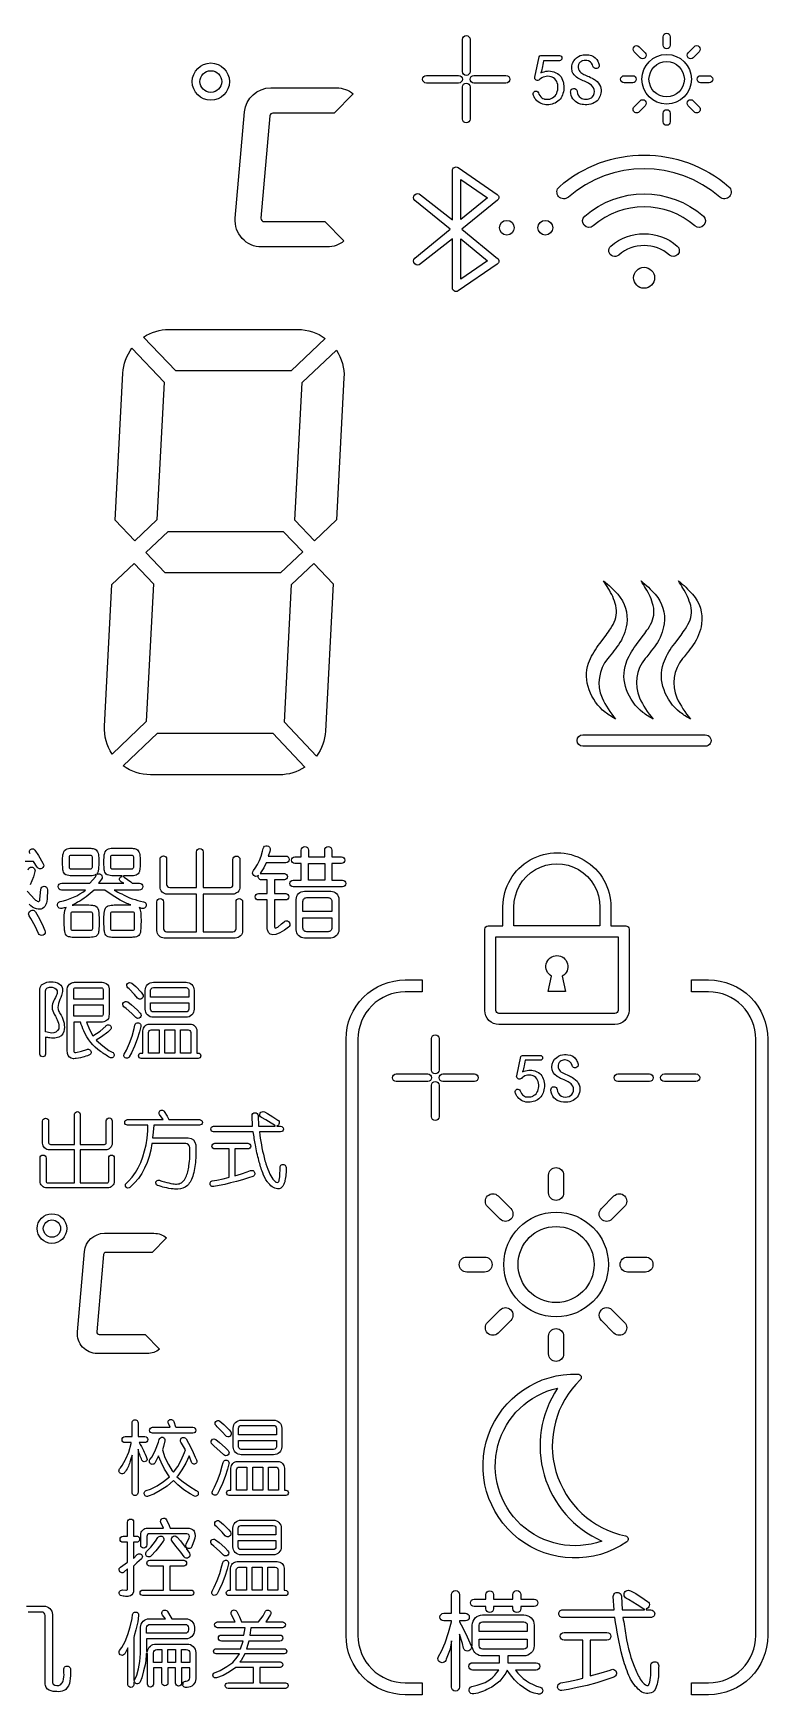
# Model space of a CAD drawing. Header units: inches. Extents: x -244 to 524, y 600 to 1121.
# Drawn here: x 502.36 to 523.95, y 920.44 to 969.26 of the extents above; entities that cross this region are included whole.
import ezdxf

# ---------------------------------------------------------------- set-up
doc = ezdxf.new("R2010")
doc.units = ezdxf.units.IN
doc.layers.add('DWG', color=7, linetype='Continuous')

# ---------------------------------------------------------------- blocks, each defined once
blk = doc.blocks.new('SPC')
at = {"layer": 'DWG'}
for points in [[(59.248, 51.589, -1), (59.022, 51.589), (59.022, 52.531, -1), (59.248, 52.531)], [(64.247, 51.995), (64.071, 52.171, -1), (64.219, 52.319), (64.395, 52.143, -1)], [(64.922, 52.361), (64.922, 52.61, -1), (65.132, 52.61), (65.132, 52.361, -1)], [(65.659, 52.143), (65.835, 52.319, -1), (65.983, 52.171), (65.807, 51.995, -1)], [(61.873, 52.059, -1), (61.873, 51.908), (61.411, 51.908), (61.4, 51.849), (61.389, 51.793), (61.377, 51.741), (61.366, 51.692), (61.355, 51.646), (61.344, 51.603), (61.332, 51.564), (61.327, 51.547), (61.377, 51.568), (61.426, 51.584), (61.473, 51.596), (61.52, 51.603), (61.562, 51.606), (61.612, 51.6), (61.66, 51.591), (61.708, 51.578), (61.754, 51.562), (61.772, 51.555), (61.819, 51.529), (61.859, 51.499), (61.894, 51.467), (61.922, 51.431), (61.923, 51.429), (61.946, 51.381), (61.966, 51.336), (61.983, 51.291), (61.991, 51.269), (61.999, 51.222), (62.004, 51.173), (62.007, 51.122), (62.007, 51.093), (62.001, 51.045), (61.992, 50.997), (61.979, 50.948), (61.965, 50.908), (61.946, 50.859), (61.922, 50.815), (61.893, 50.777), (61.865, 50.748), (61.828, 50.716), (61.788, 50.688), (61.745, 50.664), (61.705, 50.647), (61.661, 50.632), (61.615, 50.621), (61.566, 50.614), (61.515, 50.612), (61.478, 50.614), (61.431, 50.62), (61.385, 50.631), (61.34, 50.648), (61.296, 50.671), (61.253, 50.699), (61.243, 50.706), (61.211, 50.733), (61.182, 50.765), (61.155, 50.802), (61.132, 50.843), (61.112, 50.89), (61.105, 50.912, -0.97311), (61.256, 50.965), (61.273, 50.924), (61.298, 50.881), (61.325, 50.845), (61.356, 50.817), (61.39, 50.797), (61.427, 50.784), (61.436, 50.782), (61.491, 50.775), (61.542, 50.775), (61.589, 50.782), (61.632, 50.795), (61.671, 50.815), (61.672, 50.815), (61.711, 50.844), (61.746, 50.877), (61.775, 50.916), (61.797, 50.958), (61.812, 51.002), (61.823, 51.049), (61.829, 51.099), (61.831, 51.152), (61.824, 51.204), (61.812, 51.253), (61.795, 51.297), (61.772, 51.336), (61.738, 51.374), (61.7, 51.405), (61.658, 51.427), (61.63, 51.437), (61.584, 51.447), (61.537, 51.45), (61.487, 51.446), (61.445, 51.437), (61.398, 51.423), (61.355, 51.402), (61.317, 51.373), (61.292, 51.351, -0.758247), (61.149, 51.428), (61.277, 52.02, -0.353058), (61.325, 52.059)], [(62.294, 51.901, -0.138954), (62.487, 52.056, -0.102277), (62.663, 52.084, -0.076019), (62.816, 52.06, -0.22226), (63.005, 51.89, -0.05224), (63.043, 51.789, -1), (62.859, 51.746, 0.208477), (62.752, 51.893, 0.049237), (62.719, 51.906, 0.127741), (62.565, 51.907, 0.130346), (62.481, 51.862, 0.058092), (62.459, 51.834, 0.195068), (62.434, 51.66, 0.168263), (62.531, 51.541, 0.04914), (62.659, 51.476, -0.020944), (62.833, 51.398, -0.041851), (62.935, 51.335, -0.144498), (63.08, 51.146, -0.122907), (63.094, 50.956, -0.241956), (62.91, 50.678, -0.119033), (62.681, 50.615, -0.079854), (62.492, 50.633, -0.293571), (62.209, 50.941, -0.016754), (62.202, 50.988, -1), (62.395, 51.004, 0.245446), (62.5, 50.816, 0.070069), (62.565, 50.786, 0.136993), (62.742, 50.786, 0.121767), (62.835, 50.837, 0.252538), (62.9, 51.063, 0.190283), (62.772, 51.222, 0.037412), (62.612, 51.302), (62.568, 51.321, -0.051107), (62.419, 51.396, -0.106552), (62.281, 51.527, -0.072152), (62.246, 51.603, -0.206056)], [(57.966, 51.249, -1), (57.966, 51.476), (58.908, 51.476, -1), (58.908, 51.249)], [(60.303, 51.249), (59.361, 51.249, -1), (59.361, 51.476), (60.303, 51.476, -1)], [(64.028, 51.258), (63.779, 51.258, -1), (63.779, 51.468), (64.028, 51.468, -1)], [(66.026, 51.468), (66.275, 51.468, -1), (66.275, 51.258), (66.026, 51.258, -1)], [(53.394, 51.111), (55.324, 51.111, -0.172586), (55.814, 50.936), (55.248, 50.367), (53.451, 50.367, 0.388879), (53.361, 50.284), (53.098, 47.279, 0.440011), (53.189, 47.18), (54.975, 47.18), (55.541, 46.611, -0.172586), (55.051, 46.436), (53.121, 46.436, -0.440011), (52.347, 47.28), (52.62, 50.402, -0.388879)], [(59.022, 50.194), (59.022, 51.136, -1), (59.248, 51.136), (59.248, 50.194, -1)], [(64.395, 50.582), (64.219, 50.406, -1), (64.071, 50.555), (64.247, 50.731, -1)], [(65.132, 50.364), (65.132, 50.115, -1), (64.922, 50.115), (64.922, 50.364, -1)], [(65.807, 50.731), (65.983, 50.555, -1), (65.835, 50.406), (65.659, 50.582, -1)], [(62.138, 47.898, -1), (61.872, 48.205, -0.37367), (66.854, 48.205, -1), (66.588, 47.898, 0.37367)], [(58.731, 48.681, -0.603516), (58.895, 48.768), (60.048, 47.977, -0.501045), (60.055, 47.809), (59.004, 46.955), (60.055, 46.101, -0.501045), (60.048, 45.933), (58.895, 45.142, -0.603516), (58.731, 45.228), (58.731, 46.678), (57.794, 45.94, -1), (57.622, 46.11), (58.665, 46.955), (57.622, 47.8, -1), (57.794, 47.97), (58.731, 47.232)], [(66.105, 47.343, -1), (65.855, 47.055, 0.37367), (62.871, 47.055, -1), (62.621, 47.343, -0.37367)], [(65.109, 46.196, 0.37367), (63.617, 46.196, -1), (63.387, 46.461, -0.37367), (65.339, 46.461, -1)], [(54.992, 43.748), (53.986, 42.793), (50.596, 42.793), (49.652, 43.788, -0.146871), (50.398, 44.012), (54.188, 44.012, -0.16027)], [(50.252, 42.466), (50.04, 38.423), (49.389, 37.805), (48.818, 38.407), (49.045, 42.728, -0.146871), (49.308, 43.462)], [(55.541, 42.586), (55.323, 38.422), (54.673, 37.805), (54.101, 38.408), (54.313, 42.449), (55.319, 43.404, -0.16027)], [(49.941, 36.535), (49.729, 32.491), (48.723, 31.536, -0.16027), (48.501, 32.354), (48.719, 36.515), (49.372, 37.135)], [(55.224, 36.535), (54.997, 32.212, -0.146871), (54.734, 31.478), (53.79, 32.474), (54.002, 36.515), (54.655, 37.135)], [(63.175, 36.626, -0.034492), (63.59, 36.232, -0.220995), (63.853, 35.359, -0.115236), (63.607, 34.745, -0.023566), (63.43, 34.512), (63.34, 34.398), (63.296, 34.341, 0.28438), (63.128, 33.188, 0.063634), (63.526, 32.564, -0.026359), (63.225, 32.763, -0.144655), (62.749, 33.426, -0.176849), (62.733, 34.207, -0.073692), (63.017, 34.723), (63.063, 34.785), (63.249, 35.034, 0.016176), (63.38, 35.221), (63.418, 35.284), (63.453, 35.347, 0.19634), (63.533, 35.898, 0.082282), (63.307, 36.407, 0.00683)], [(64.69, 36.232, -0.220995), (64.953, 35.359, -0.115236), (64.707, 34.745, -0.023566), (64.53, 34.512), (64.44, 34.398), (64.396, 34.341, 0.28438), (64.228, 33.188, 0.063634), (64.626, 32.564, -0.026359), (64.325, 32.763, -0.144655), (63.849, 33.426, -0.176849), (63.833, 34.207, -0.073692), (64.117, 34.723), (64.163, 34.785), (64.349, 35.034, 0.016176), (64.48, 35.221), (64.518, 35.284), (64.553, 35.347, 0.19634), (64.633, 35.898, 0.082282), (64.407, 36.407, 0.00683), (64.275, 36.626, -0.034492)], [(65.79, 36.232, -0.220995), (66.053, 35.359, -0.115236), (65.807, 34.745, -0.023566), (65.63, 34.512), (65.54, 34.398), (65.496, 34.341, 0.28438), (65.328, 33.188, 0.063634), (65.726, 32.564, -0.026359), (65.425, 32.763, -0.144655), (64.949, 33.426, -0.176849), (64.933, 34.207, -0.073692), (65.217, 34.723), (65.263, 34.785), (65.449, 35.034, 0.016176), (65.58, 35.221), (65.618, 35.284), (65.653, 35.347, 0.19634), (65.733, 35.898, 0.082282), (65.507, 36.407, 0.00683), (65.375, 36.626, -0.034492)], [(54.391, 31.152, -0.146871), (53.644, 30.928), (49.854, 30.928, -0.16027), (49.05, 31.192), (50.056, 32.147), (53.446, 32.147)], [(62.564, 32.103), (66.163, 32.103, -1.001971), (66.162, 31.765), (62.564, 31.765, -1)], [(53.498, 26.459), (53.52, 26.421), (53.592, 26.451), (53.709, 26.546), (53.778, 26.612, -1.072249), (53.91, 26.453), (53.792, 26.368), (53.656, 26.288), (53.54, 26.239), (53.446, 26.224), (53.373, 26.242), (53.321, 26.291), (53.291, 26.374), (53.288, 26.389), (53.288, 27.25), (53.028, 27.25, -1), (53.028, 27.437), (53.288, 27.437), (53.288, 27.844), (53.113, 27.844, -0.512057), (53.025, 27.967, -0.890153), (52.877, 28.112), (52.934, 28.186), (53.001, 28.295), (53.059, 28.412), (53.107, 28.542), (53.147, 28.681), (53.165, 28.764, -0.973601), (53.37, 28.725), (53.363, 28.678), (53.312, 28.542), (53.831, 28.542, -1), (53.831, 28.344), (53.254, 28.344), (53.181, 28.198), (53.108, 28.076), (53.074, 28.03), (53.789, 28.03, -1), (53.789, 27.844), (53.498, 27.844), (53.498, 27.437), (53.828, 27.437, -1), (53.828, 27.25), (53.498, 27.25)], [(54.287, 28.32), (54.1, 28.32, -1), (54.1, 28.518), (54.287, 28.518), (54.287, 28.716, -1), (54.497, 28.716), (54.497, 28.518), (54.974, 28.518), (54.974, 28.714, -1), (55.184, 28.714), (55.184, 28.518), (55.469, 28.518, -1), (55.469, 28.32), (55.184, 28.32), (55.184, 27.832), (55.495, 27.832, -1), (55.495, 27.635), (54.048, 27.635, -1), (54.048, 27.832), (54.287, 27.832)], [(49.017, 27.956), (48.757, 27.956, -0.08166), (48.581, 27.988, -0.146039), (48.528, 28.037, -0.11582), (48.493, 28.172, -0.025036), (48.484, 28.397), (48.485, 28.444), (48.487, 28.488), (48.491, 28.532), (48.496, 28.572), (48.504, 28.61), (48.508, 28.628, -0.269538), (48.616, 28.75, -0.089624), (48.785, 28.771), (49.249, 28.771), (49.314, 28.768), (49.348, 28.765), (49.382, 28.76), (49.413, 28.752, -0.229497), (49.512, 28.666, -0.096009), (49.547, 28.497, -0.025853), (49.549, 28.313), (49.548, 28.267), (49.545, 28.223), (49.542, 28.18), (49.538, 28.14), (49.535, 28.121), (49.531, 28.104), (49.527, 28.087, -0.271566), (49.431, 27.979, -0.074582), (49.278, 27.956), (49.057, 27.956), (49.057, 27.937, -0.074016), (49.078, 27.925), (49.274, 27.781), (49.312, 27.743), (49.526, 27.743, -1), (49.524, 27.542), (48.785, 27.542, 0.005598), (49.006, 27.426, 0.077057), (49.647, 27.199, -1.040733), (49.595, 27.003), (49.521, 27.026, -0.117269), (49.566, 26.869, -0.038781), (49.563, 26.349), (49.56, 26.321, -0.097257), (49.533, 26.234, -0.15029), (49.479, 26.183, -0.09102), (49.331, 26.153), (49.308, 26.151), (49.302, 26.151), (48.757, 26.151, -0.062783), (48.608, 26.171, -0.285873), (48.507, 26.284), (48.502, 26.308), (48.498, 26.334), (48.494, 26.363, -0.031148), (48.489, 26.818, -0.101851), (48.527, 27.007, -0.199361), (48.613, 27.081, -0.058368), (48.786, 27.104), (49.275, 27.104, -0.027409), (49.12, 27.165, -0.046694), (48.509, 27.542), (48.196, 27.542, -0.077934), (47.704, 27.183, -0.023868), (47.549, 27.1, -0.012462), (47.624, 27.104), (48.043, 27.104), (48.099, 27.101, -0.069044), (48.206, 27.084, -0.292597), (48.321, 26.952), (48.327, 26.926), (48.332, 26.898), (48.335, 26.868, -0.038845), (48.332, 26.348, -0.103809), (48.301, 26.233, -0.223369), (48.168, 26.16), (48.123, 26.154), (48.071, 26.151), (47.591, 26.151, -0.063747), (47.441, 26.172, -0.285196), (47.341, 26.285), (47.336, 26.309), (47.331, 26.335), (47.328, 26.364, -0.020397), (47.318, 26.664, -0.054188), (47.338, 26.941, -0.116147), (47.377, 27.033, -0.017668), (47.248, 27, -1), (47.198, 27.203, 0.112101), (47.945, 27.542), (47.242, 27.542, -1), (47.243, 27.743), (48.07, 27.743), (48.233, 27.931), (48.253, 27.965, -0.039028), (48.26, 27.977), (48.247, 27.994, -0.063216), (48.215, 27.979, -0.074582), (48.061, 27.956), (47.54, 27.956, -0.08166), (47.365, 27.988, -0.146039), (47.312, 28.037, -0.11582), (47.276, 28.172, -0.025036), (47.268, 28.397), (47.269, 28.444), (47.271, 28.488), (47.274, 28.532), (47.28, 28.572), (47.287, 28.61), (47.292, 28.628, -0.269538), (47.4, 28.75, -0.089624), (47.569, 28.771), (48.033, 28.771), (48.098, 28.768), (48.132, 28.765), (48.165, 28.76), (48.196, 28.752, -0.229497), (48.296, 28.666, -0.096009), (48.33, 28.497, -0.025853), (48.333, 28.313), (48.332, 28.267), (48.329, 28.223), (48.326, 28.18), (48.322, 28.14), (48.319, 28.121), (48.315, 28.104), (48.311, 28.087, -0.132505), (48.278, 28.02), (48.289, 28.005, -0.836899), (48.413, 27.863), (48.321, 27.743), (49.074, 27.743), (48.99, 27.785, -0.741497), (49.017, 27.942)], [(47.518, 28.571), (48.084, 28.571, -0.414214), (48.134, 28.521), (48.134, 28.206, -0.414214), (48.084, 28.156), (47.518, 28.156, -0.414214), (47.468, 28.206), (47.468, 28.521, -0.414214)], [(49.3, 28.571, -0.414214), (49.35, 28.521), (49.35, 28.206, -0.414214), (49.3, 28.156), (48.734, 28.156, -0.414214), (48.684, 28.206), (48.684, 28.521, -0.414214), (48.734, 28.571)], [(52.561, 26.349, -0.414214), (52.345, 26.133), (50.259, 26.133, -0.414214), (50.042, 26.349), (50.042, 27.199, -1), (50.236, 27.199), (50.236, 26.405, 0.414214), (50.327, 26.315), (51.206, 26.315), (51.206, 27.421), (50.351, 27.421, -0.414214), (50.134, 27.638), (50.134, 28.447, -1), (50.328, 28.447), (50.328, 27.707, 0.414214), (50.418, 27.617), (51.206, 27.617), (51.206, 28.668, -1), (51.399, 28.668), (51.399, 27.617), (52.205, 27.617, 0.414214), (52.277, 27.689), (52.277, 28.439, -1), (52.483, 28.439), (52.483, 27.638, -0.414214), (52.266, 27.421), (51.399, 27.421), (51.399, 26.315), (52.277, 26.315, 0.414214), (52.367, 26.405), (52.367, 27.197, -1), (52.561, 27.197)], [(63.389, 27.039), (63.389, 26.489), (63.823, 26.489, -0.414214), (63.921, 26.392), (63.921, 24.005, -0.414214), (63.506, 23.591), (60.097, 23.591, -0.414214), (59.683, 24.005), (59.683, 26.392, -0.414214), (59.781, 26.489), (60.214, 26.489), (60.214, 27.06, -1.000475)], [(60.537, 27.04, -1.007782), (63.066, 27.04), (63.066, 26.489), (60.537, 26.489)], [(54.137, 27.267, -0.414214), (54.377, 27.507), (55.153, 27.507, -0.414214), (55.392, 27.267), (55.392, 26.372, -0.414214), (55.153, 26.133), (54.377, 26.133, -0.414214), (54.137, 26.372)], [(46.288, 26.785, -1.009131), (46.471, 26.899), (46.553, 26.765), (46.666, 26.539), (46.75, 26.353, -0.998115), (46.561, 26.267), (46.465, 26.477), (46.34, 26.702)], [(47.518, 26.854, -0.414214), (47.568, 26.904), (48.094, 26.904, -0.414214), (48.144, 26.854), (48.144, 26.401, -0.414214), (48.094, 26.351), (47.568, 26.351, -0.414214), (47.518, 26.401)], [(49.325, 26.904, -0.414214), (49.375, 26.854), (49.375, 26.401, -0.414214), (49.325, 26.351), (48.734, 26.351, -0.414214), (48.684, 26.401), (48.684, 26.854, -0.414214), (48.734, 26.904)], [(55.184, 26.912), (54.335, 26.912), (54.335, 27.209, -0.414214), (54.446, 27.319), (55.074, 27.319, -0.414214), (55.184, 27.209)], [(55.184, 26.726), (55.184, 26.429, -0.414214), (55.074, 26.319), (54.446, 26.319, -0.414214), (54.335, 26.429), (54.335, 26.726)], [(60.097, 23.913, -0.414214), (60.005, 24.005), (60.005, 26.167), (63.598, 26.167), (63.598, 24.005, -0.414214), (63.506, 23.913)], [(61.546, 24.564), (61.644, 25.01, -3.847294), (61.959, 25.01), (62.057, 24.564)], [(57.343, 24.902), (57.843, 24.902), (57.843, 24.552), (57.343, 24.552, 0.414214), (55.953, 23.162), (55.953, 5.64, 0.414214), (57.343, 4.25), (57.843, 4.25), (57.843, 3.9), (57.343, 3.9, -0.414214), (55.603, 5.64), (55.603, 23.162, -0.414214)], [(66.26, 24.552), (65.76, 24.552), (65.76, 24.902), (66.26, 24.902, -0.414214), (68, 23.162), (68, 5.64, -0.414214), (66.26, 3.9), (65.76, 3.9), (65.76, 4.25), (66.26, 4.25, 0.414214), (67.65, 5.64), (67.65, 23.162, 0.414214)], [(47.309, 23.386, -0.319783), (47.084, 23.199, -0.07297), (46.896, 23.198, -0.0139), (46.768, 23.217), (46.768, 22.722, -1), (46.605, 22.722), (46.605, 24.634, -0.251251), (46.688, 24.781, -0.273671), (47.173, 24.785, -0.242415), (47.271, 24.598, -0.100445), (47.237, 24.447), (47.213, 24.388), (47.188, 24.329), (47.165, 24.271, 0.150464), (47.142, 24.03, 0.07841), (47.192, 23.917), (47.224, 23.864, -0.191488)], [(46.993, 24.681, -0.396774), (47.111, 24.524, -0.082163), (47.08, 24.431), (47.057, 24.385), (47.034, 24.34), (47.013, 24.297, 0.274605), (47.023, 23.892, -0.028418), (47.094, 23.771), (47.113, 23.728), (47.129, 23.683, -0.139474), (47.155, 23.468, -0.337206), (46.951, 23.341, -0.068489), (46.768, 23.38), (46.768, 24.584), (46.772, 24.608, -0.291924), (46.855, 24.683, -0.137469)], [(47.797, 23.656), (47.596, 23.656), (47.596, 22.82, 0.477458), (47.656, 22.77), (47.822, 22.804), (47.981, 22.862, -0.588858), (48.105, 22.759), (48.1, 22.742, -0.220322), (48.043, 22.689, -0.014085), (47.863, 22.632), (47.8, 22.617), (47.736, 22.604), (47.67, 22.594), (47.637, 22.589), (47.603, 22.586), (47.587, 22.585, -0.362622), (47.417, 22.741, -0.023381), (47.408, 22.804), (47.408, 24.634, -0.307621), (47.523, 24.81, -0.091859), (47.618, 24.832, -0.018811), (47.695, 24.835), (48.363, 24.835, -0.016185), (48.437, 24.831, -0.052672), (48.503, 24.818, -0.295172), (48.632, 24.68, -0.016112), (48.637, 24.634), (48.637, 23.882, -0.023783), (48.628, 23.807, -0.263158), (48.526, 23.686, -0.105269), (48.363, 23.656), (47.972, 23.656), (48.06, 23.443), (48.16, 23.255), (48.373, 23.393), (48.536, 23.543), (48.552, 23.559, -1), (48.671, 23.44), (48.599, 23.368), (48.411, 23.23), (48.26, 23.13), (48.449, 22.967), (48.624, 22.829), (48.731, 22.779, -1.082987), (48.658, 22.624, -0.028008), (48.386, 22.799, -0.1484), (47.895, 23.404, -0.025024)], [(48.411, 24.672, -0.414214), (48.461, 24.622), (48.461, 24.333), (47.596, 24.333), (47.596, 24.622, -0.414214), (47.646, 24.672)], [(49.423, 24.704), (49.581, 24.545), (49.623, 24.485, -0.959156), (49.47, 24.37), (49.383, 24.476), (49.225, 24.635), (49.187, 24.668, -0.981141), (49.304, 24.803)], [(50.899, 24.833, -0.414214), (51.136, 24.596), (51.136, 24.041, -0.414214), (50.898, 23.803), (49.937, 23.803, -0.414214), (49.699, 24.041), (49.7, 24.596, -0.414214), (49.937, 24.833)], [(49.858, 24.397), (49.858, 24.595), (49.858, 24.596, -0.414214), (49.937, 24.675), (50.899, 24.675, -0.414214), (50.978, 24.596), (50.978, 24.397)], [(48.411, 23.832), (47.596, 23.832), (47.596, 24.17), (48.461, 24.17), (48.461, 23.882, -0.414214)], [(49.294, 24.169), (49.462, 24.02), (49.55, 23.926, -0.981659), (49.418, 23.798), (49.304, 23.912), (49.136, 24.06), (49.072, 24.114, -0.975595), (49.184, 24.253)], [(50.978, 24.228), (50.978, 24.041, -0.414214), (50.898, 23.961), (49.937, 23.961, -0.413961), (49.857, 24.04), (49.858, 24.228)], [(49.383, 22.951), (49.294, 22.763), (49.228, 22.643, -1), (49.08, 22.725), (49.145, 22.842), (49.235, 23.04), (49.314, 23.248), (49.373, 23.476), (49.397, 23.576, -1.00223), (49.57, 23.535), (49.532, 23.377), (49.462, 23.159)], [(51.255, 22.594), (49.581, 22.594, -1), (49.581, 22.753), (49.631, 22.753), (49.631, 23.407, -0.414214), (49.828, 23.604), (51.018, 23.604, -0.414214), (51.215, 23.407), (51.215, 22.753), (51.255, 22.753, -1)], [(50.106, 22.753), (49.799, 22.753), (49.799, 23.357, -0.414214), (49.878, 23.436), (50.106, 23.436)], [(51.037, 22.753), (50.74, 22.753), (50.74, 23.436), (50.958, 23.436, -0.414214), (51.037, 23.357)], [(58.337, 22.252, -1), (58.114, 22.252), (58.114, 23.178, -1), (58.337, 23.178)], [(60.755, 22.01, -0.758247), (60.618, 22.084), (60.74, 22.648, -0.353058), (60.786, 22.685), (61.308, 22.685, -1), (61.308, 22.541), (60.868, 22.541), (60.857, 22.485), (60.846, 22.432), (60.836, 22.382), (60.825, 22.335), (60.814, 22.291), (60.804, 22.251), (60.793, 22.214), (60.788, 22.197), (60.836, 22.218), (60.882, 22.233), (60.927, 22.244), (60.971, 22.251), (61.012, 22.253), (61.059, 22.248), (61.105, 22.239), (61.15, 22.227), (61.195, 22.212), (61.212, 22.205), (61.256, 22.18), (61.295, 22.152), (61.327, 22.121), (61.354, 22.087), (61.356, 22.085), (61.377, 22.04), (61.396, 21.996), (61.412, 21.953), (61.42, 21.933), (61.427, 21.888), (61.433, 21.841), (61.435, 21.793), (61.436, 21.765), (61.43, 21.719), (61.421, 21.673), (61.408, 21.627), (61.396, 21.589), (61.377, 21.542), (61.354, 21.501), (61.327, 21.464), (61.3, 21.437), (61.265, 21.406), (61.227, 21.379), (61.186, 21.356), (61.148, 21.341), (61.106, 21.326), (61.062, 21.315), (61.015, 21.309), (60.967, 21.307), (60.932, 21.308), (60.886, 21.314), (60.842, 21.325), (60.8, 21.341), (60.758, 21.363), (60.718, 21.39), (60.708, 21.397), (60.677, 21.422), (60.649, 21.453), (60.624, 21.487), (60.602, 21.527), (60.583, 21.572), (60.576, 21.593, -0.97311), (60.72, 21.643), (60.737, 21.604), (60.76, 21.563), (60.786, 21.529), (60.815, 21.502), (60.847, 21.483), (60.882, 21.471), (60.892, 21.469), (60.944, 21.462), (60.993, 21.462), (61.037, 21.469), (61.078, 21.481), (61.115, 21.5), (61.116, 21.501), (61.154, 21.528), (61.186, 21.559), (61.214, 21.597), (61.236, 21.637), (61.25, 21.678), (61.26, 21.723), (61.266, 21.77), (61.268, 21.821), (61.261, 21.871), (61.25, 21.917), (61.233, 21.959), (61.212, 21.997), (61.179, 22.033), (61.143, 22.062), (61.103, 22.083), (61.076, 22.093), (61.033, 22.102), (60.987, 22.105), (60.94, 22.101), (60.9, 22.093), (60.855, 22.079), (60.815, 22.059), (60.778, 22.032)], [(62.046, 22.549), (62.023, 22.549, 0.150721), (61.895, 22.505, 0.428137), (61.899, 22.22, 0.071058), (61.973, 22.169, 0.022242), (62.14, 22.094, -0.029471), (62.262, 22.033), (62.301, 22.008, -0.155404), (62.457, 21.815, -0.145023), (62.462, 21.59, -0.290681), (62.179, 21.324, -0.103245), (61.93, 21.319, -0.354727), (61.621, 21.671, -0.96722), (61.805, 21.68, 0.279469), (61.935, 21.485, 0.196646), (62.157, 21.479, 0.499096), (62.241, 21.821, 0.106833), (62.134, 21.905, 0.030017), (61.969, 21.982, -0.034359), (61.847, 22.042), (61.808, 22.067, -0.540556), (61.795, 22.625, -0.169471), (62.026, 22.709), (62.071, 22.709), (62.117, 22.705, -0.254133), (62.376, 22.544, -0.063058), (62.422, 22.428, -1), (62.247, 22.387, 0.359211)], [(57.077, 21.918, -1), (57.077, 22.14), (58.003, 22.14, -1), (58.003, 21.918)], [(59.374, 21.918), (58.448, 21.918, -1), (58.448, 22.14), (59.374, 22.14, -1)], [(63.591, 21.918, -1), (63.591, 22.14), (64.521, 22.14, -1), (64.521, 21.918)], [(65.888, 21.918), (64.959, 21.918, -1), (64.959, 22.14), (65.888, 22.14, -1)], [(58.114, 21.807, -1), (58.337, 21.807), (58.337, 20.881, -1), (58.114, 20.881)], [(48.552, 20.759, -1), (48.727, 20.759), (48.727, 20.105, -0.414214), (48.527, 19.905), (47.787, 19.905), (47.787, 18.94), (48.577, 18.94, 0.414214), (48.627, 18.99), (48.627, 19.673, -1), (48.79, 19.673), (48.79, 18.989, -0.414214), (48.59, 18.789), (46.808, 18.789, -0.414214), (46.608, 18.989), (46.608, 19.668, -1), (46.784, 19.668), (46.784, 18.99, 0.414214), (46.834, 18.94), (47.624, 18.94), (47.624, 19.905), (46.883, 19.905, -0.414214), (46.683, 20.105), (46.683, 20.752, -1), (46.859, 20.752), (46.859, 20.118, 0.414214), (46.909, 20.068), (47.624, 20.068), (47.624, 20.953, -1), (47.787, 20.953), (47.787, 20.068), (48.502, 20.068, 0.414214), (48.552, 20.118)], [(51.294, 20.8, -1), (51.294, 20.633), (49.955, 20.633), (49.935, 20.428), (49.915, 20.265), (49.915, 20.261), (50.963, 20.261, -0.393479), (51.183, 20.057, -0.018771), (51.182, 19.664, -0.055138), (51.108, 19.182, -0.05423), (51.039, 18.998, -0.085569), (50.937, 18.863, -0.176421), (50.659, 18.752, -0.044848), (50.521, 18.759, -0.022936), (50.266, 18.801, -0.031591), (50.061, 18.866, -0.978456), (50.114, 19.016, 0.018617), (50.27, 18.965, 0.021497), (50.514, 18.913, 0.080495), (50.659, 18.908, 0.132979), (50.794, 18.965, 0.113902), (50.892, 19.104, 0.041833), (50.948, 19.268, 0.024326), (50.984, 19.439, 0.051804), (51.01, 19.976, 0.407089), (50.89, 20.093), (49.894, 20.093), (49.861, 19.897), (49.812, 19.709), (49.755, 19.533), (49.682, 19.37), (49.596, 19.214), (49.498, 19.071), (49.387, 18.94), (49.265, 18.818), (49.249, 18.805, -0.968036), (49.141, 18.925), (49.207, 18.989), (49.314, 19.108), (49.408, 19.239), (49.494, 19.382), (49.567, 19.537), (49.628, 19.701), (49.682, 19.877), (49.722, 20.061), (49.751, 20.257), (49.772, 20.465), (49.776, 20.633), (49.179, 20.633, -1), (49.179, 20.8), (50.229, 20.8), (50.119, 20.951, -1.00127), (50.26, 21.038), (50.348, 20.895), (50.393, 20.8)], [(53.838, 19.394, -0.021683), (53.835, 19.199, -0.042271), (53.807, 19.004, -0.071291), (53.757, 18.866, -0.137874), (53.686, 18.785, -0.139802), (53.591, 18.763, -0.080512), (53.509, 18.781, -0.107097), (53.357, 18.887, -0.037818), (53.289, 18.969, -0.061383), (53.152, 19.238, -0.026964), (53.039, 19.595, -0.020403), (52.936, 20.052, -0.008775), (52.876, 20.438), (51.71, 20.438, -1), (51.71, 20.604), (52.855, 20.604), (52.84, 20.909, -1), (53.017, 20.917), (53.032, 20.604), (53.518, 20.604), (53.518, 20.621, -0.06266), (53.497, 20.631), (53.396, 20.696), (53.244, 20.788), (53.116, 20.857, -0.995261), (53.205, 21.024), (53.297, 20.976), (53.453, 20.884), (53.598, 20.785, -0.659119), (53.568, 20.618), (53.568, 20.604), (53.679, 20.604, -1), (53.679, 20.438), (53.053, 20.438, 0.029492), (53.194, 19.687, 0.012678), (53.247, 19.496, 0.037963), (53.364, 19.195, 0.07367), (53.488, 19.008, 0.05116), (53.525, 18.971, 0.056931), (53.546, 18.958, 0.209519), (53.604, 18.955, 0.172073), (53.627, 18.981, 0.059861), (53.639, 19.021, 0.036951), (53.651, 19.114, 0.018518), (53.662, 19.358), (53.662, 19.395, -1.006968)], [(52.529, 19.206), (52.699, 19.262), (52.796, 19.3, -1.018459), (52.859, 19.127), (52.738, 19.085), (52.557, 19.032), (52.38, 18.979), (52.207, 18.937), (52.037, 18.894), (51.87, 18.862), (51.711, 18.834), (51.701, 18.832, -1.008764), (51.671, 18.995), (51.807, 19.018), (51.987, 19.057), (52.132, 19.096), (52.168, 19.11), (52.168, 19.935), (51.743, 19.935, -1), (51.743, 20.102), (52.716, 20.102, -1), (52.716, 19.935), (52.334, 19.935), (52.334, 19.149)], [(61.556, 18.643), (61.556, 19.167, -1), (61.997, 19.167), (61.997, 18.643, -1)], [(60.133, 17.871), (59.762, 18.242, -1), (60.074, 18.554), (60.445, 18.183, -1)], [(63.107, 18.183), (63.478, 18.554, -1), (63.79, 18.242), (63.419, 17.871, -1)], [(49.956, 17.458, -0.172586), (50.327, 17.326), (49.899, 16.895), (48.541, 16.895, 0.388879), (48.472, 16.833), (48.274, 14.561, 0.440011), (48.342, 14.486), (49.693, 14.486), (50.121, 14.056, -0.172586), (49.75, 13.924), (48.291, 13.924, -0.440011), (47.706, 14.562), (47.913, 16.922, -0.388879), (48.497, 17.458)], [(59.673, 16.319), (59.149, 16.319, -1), (59.149, 16.761), (59.673, 16.761, -1)], [(63.879, 16.761), (64.403, 16.761, -1), (64.403, 16.319), (63.879, 16.319, -1)], [(60.445, 14.897), (60.074, 14.526, -1), (59.762, 14.838), (60.133, 15.209, -1)], [(63.419, 15.209), (63.79, 14.838, -1), (63.478, 14.526), (63.107, 14.897, -1)], [(61.997, 14.437), (61.997, 13.913, -1), (61.556, 13.913), (61.556, 14.437, -1)], [(62.421, 13.322, -0.66148), (62.486, 13.153, 0.601431), (63.819, 8.567, -0.66148), (63.854, 8.389, -1.37923)], [(61.817, 12.907, 0.463864), (63.122, 8.416, -1.063754)], [(49.312, 9.842), (49.312, 10.936), (49.312, 10.941), (49.288, 10.863), (49.246, 10.733, -0.105898), (49.092, 10.43, -1.039138), (48.947, 10.539), (48.968, 10.563), (49.023, 10.631), (49.025, 10.634), (49.121, 10.814), (49.128, 10.828), (49.212, 11.032), (49.286, 11.281), (49.287, 11.283), (49.287, 11.308), (49.287, 11.308), (49.106, 11.308, -1), (49.106, 11.483), (49.312, 11.483), (49.312, 11.485), (49.312, 11.89, -1), (49.488, 11.891), (49.488, 11.485), (49.488, 11.483), (49.688, 11.483, -1), (49.687, 11.308), (49.52, 11.308), (49.52, 11.308, -0.043936), (49.748, 10.844, -0.955725), (49.601, 10.794, -0.034165), (49.488, 11.12), (49.488, 11.119), (49.488, 9.841, -1)], [(50.604, 11.759), (51.099, 11.759, -1), (51.099, 11.584), (49.914, 11.584, -1), (49.914, 11.759), (50.428, 11.759), (50.378, 11.866, -1.059153), (50.538, 11.93), (50.591, 11.772)], [(51.817, 11.774), (51.78, 11.808, -0.981141), (51.895, 11.941), (52.013, 11.843), (52.17, 11.686), (52.212, 11.626, -0.959156), (52.061, 11.512), (51.974, 11.617)], [(53.475, 11.97, -0.414214), (53.71, 11.736), (53.71, 11.186, -0.414214), (53.474, 10.95), (52.523, 10.95, -0.414214), (52.287, 11.186), (52.288, 11.736, -0.414214), (52.523, 11.97)], [(53.475, 11.814, -0.414214), (53.553, 11.736), (53.553, 11.539), (52.444, 11.539), (52.445, 11.736), (52.445, 11.736, -0.414214), (52.523, 11.814)], [(50.629, 10.305), (50.817, 10.154), (51.005, 10.016), (51.193, 9.904), (51.206, 9.898, -1.058823), (51.128, 9.74), (51.017, 9.803), (50.829, 9.916), (50.654, 10.067), (50.528, 10.192), (50.34, 10.029), (50.14, 9.904), (49.952, 9.791), (49.789, 9.73, -1.009787), (49.728, 9.898), (49.851, 9.941), (50.052, 10.042), (50.24, 10.167), (50.416, 10.305), (50.265, 10.531), (50.165, 10.731), (50.09, 10.907), (50.09, 10.919), (49.989, 10.719), (49.982, 10.708, -1.028142), (49.838, 10.81), (49.901, 10.894), (50.002, 11.095), (50.09, 11.32), (50.109, 11.4, -0.986931), (50.277, 11.361), (50.24, 11.195), (50.202, 11.095), (50.278, 10.869), (50.378, 10.668), (50.491, 10.48), (50.528, 10.443), (50.654, 10.606), (50.754, 10.794), (50.854, 11.02), (50.879, 11.095), (50.767, 11.295), (50.748, 11.322, -1.055438), (50.899, 11.417), (50.967, 11.295), (51.08, 11.082), (51.168, 10.882), (51.21, 10.798, -1.047488), (51.059, 10.731), (51.005, 10.869), (50.992, 10.919), (50.892, 10.706), (50.779, 10.505), (50.654, 10.33)], [(51.729, 11.205), (51.666, 11.259, -0.975595), (51.777, 11.397), (51.886, 11.313), (52.053, 11.166), (52.14, 11.072, -0.981659), (52.008, 10.946), (51.896, 11.058)], [(53.553, 11.372), (53.553, 11.186, -0.414214), (53.474, 11.107), (52.523, 11.107, -0.413961), (52.444, 11.186), (52.444, 11.372)], [(51.974, 10.107), (51.886, 9.921), (51.82, 9.803, -1), (51.674, 9.884), (51.739, 9.999), (51.827, 10.195), (51.906, 10.401), (51.964, 10.627), (51.988, 10.726, -1.00223), (52.159, 10.685), (52.121, 10.529), (52.053, 10.313)], [(52.17, 9.911), (52.219, 9.911), (52.219, 10.559, -0.414214), (52.415, 10.754), (53.593, 10.754, -0.414214), (53.788, 10.559), (53.788, 9.911), (53.827, 9.911, -1), (53.827, 9.754), (52.17, 9.754, -1)], [(52.386, 10.509, -0.414214), (52.464, 10.588), (52.69, 10.588), (52.69, 9.911), (52.386, 9.911)], [(53.612, 10.509), (53.612, 9.911), (53.318, 9.911), (53.318, 10.588), (53.534, 10.588, -0.414214)], [(49.177, 7.009), (49.177, 7.602), (49.079, 7.51, -1.087237), (48.967, 7.644), (49.177, 7.792), (49.177, 8.38), (49.048, 8.38, -0.414214), (48.958, 8.469, -0.424247), (49.051, 8.559), (49.177, 8.559), (49.177, 8.973, -1), (49.357, 8.972), (49.357, 8.559), (49.446, 8.559, -0.279845), (49.526, 8.511), (49.526, 8.428, -0.279845), (49.446, 8.38), (49.357, 8.38), (49.357, 7.901), (49.465, 8.017, -1.03177), (49.587, 7.895), (49.456, 7.772), (49.357, 7.682), (49.357, 6.977, -0.044518), (49.352, 6.926, -0.321882), (49.216, 6.795, -0.043105), (49.16, 6.79), (49.121, 6.791), (49.084, 6.794, -0.0091), (49.009, 6.806, -1), (49.034, 6.979), (49.132, 6.969, 0.45433)], [(49.656, 8.205, -0.414214), (49.566, 8.295), (49.566, 8.6, -0.414214), (49.765, 8.798), (50.234, 8.798), (50.158, 8.959, -1), (50.322, 9.037), (50.403, 8.868), (50.433, 8.798), (50.951, 8.798), (50.988, 8.792), (51.015, 8.787, -0.239899), (51.135, 8.704, -0.208599), (51.14, 8.439), (51.068, 8.252, -0.508336), (50.927, 8.214), (50.901, 8.196), (50.996, 8.057, -0.983763), (50.845, 7.95), (50.742, 8.091), (50.602, 8.27), (50.488, 8.409, -0.985158), (50.633, 8.533), (50.732, 8.42), (50.871, 8.24), (50.879, 8.229), (50.902, 8.245), (50.9, 8.249, -0.214013), (50.902, 8.324), (50.994, 8.515, 0.553584), (50.922, 8.629), (49.826, 8.629, 0.417305), (49.745, 8.549), (49.745, 8.301, -0.432032)], [(51.806, 8.833), (51.769, 8.867, -0.981141), (51.885, 9), (52.003, 8.902), (52.16, 8.745), (52.201, 8.685, -0.959156), (52.05, 8.571), (51.963, 8.676)], [(52.276, 8.245), (52.277, 8.795, -0.414214), (52.512, 9.029), (53.464, 9.029, -0.414214), (53.699, 8.795), (53.699, 8.245, -0.414214), (53.463, 8.009), (52.512, 8.009, -0.414214)], [(52.434, 8.794), (52.434, 8.795, -0.414214), (52.512, 8.873), (53.464, 8.873, -0.414214), (53.542, 8.795), (53.542, 8.598), (52.433, 8.598)], [(49.737, 8.105), (49.865, 8.24), (50.004, 8.41), (50.072, 8.518, -1.04827), (50.229, 8.409), (50.154, 8.31), (50.014, 8.131), (49.871, 7.978, -1.001638)], [(51.718, 8.264), (51.655, 8.318, -0.975595), (51.766, 8.456), (51.875, 8.372), (52.042, 8.225), (52.129, 8.131, -0.981659), (51.997, 8.005), (51.885, 8.117)], [(52.433, 8.245), (52.433, 8.431), (53.542, 8.431), (53.542, 8.245, -0.414214), (53.463, 8.166), (52.512, 8.166, -0.413961)], [(50.234, 7.682), (49.83, 7.682, -1), (49.83, 7.852), (50.831, 7.852, -1), (50.831, 7.682), (50.423, 7.682), (50.423, 6.975), (51.046, 6.975, -1), (51.046, 6.815), (49.626, 6.815, -1), (49.626, 6.975), (50.234, 6.975)], [(51.816, 7.254), (51.895, 7.46), (51.954, 7.686), (51.977, 7.785, -1.00223), (52.148, 7.744), (52.11, 7.588), (52.042, 7.372), (51.963, 7.166), (51.875, 6.98), (51.809, 6.861, -1), (51.664, 6.942), (51.728, 7.058)], [(52.209, 7.618, -0.414214), (52.404, 7.813), (53.582, 7.813, -0.414214), (53.778, 7.618), (53.778, 6.97), (53.817, 6.97, -1), (53.817, 6.813), (52.16, 6.813, -1), (52.16, 6.97), (52.209, 6.97)], [(52.679, 6.97), (52.375, 6.97), (52.375, 7.568, -0.414214), (52.453, 7.647), (52.679, 7.647)], [(53.523, 7.647, -0.414214), (53.601, 7.568), (53.601, 6.97), (53.307, 6.97), (53.307, 7.647)], [(59.314, 5.324, -0.016501), (59.313, 5.343), (59.314, 5.942, -0.418414), (59.616, 6.245), (60.831, 6.245, -0.414972), (61.131, 5.944), (61.131, 5.342, -0.414214), (60.83, 5.041), (60.354, 5.041), (60.354, 4.841), (61.189, 4.841, -1), (61.189, 4.627), (60.58, 4.627, 0.16977), (61.311, 4.119, -0.977966), (61.259, 3.921), (61.242, 3.924, -0.058284), (61.018, 3.987, -0.141584), (60.342, 4.627, -0.180398), (59.797, 4.079, -0.077769), (59.357, 3.925, -0.980557), (59.301, 4.138, 0.005598), (59.453, 4.178), (59.517, 4.198, 0.190721), (60.091, 4.627), (59.321, 4.627, -0.417731), (59.213, 4.734, -0.416951), (59.321, 4.841), (60.116, 4.841), (60.116, 5.041), (59.616, 5.041, -0.350025), (59.321, 5.274), (59.283, 5.274, -0.801142), (59.059, 5.268), (59.025, 5.405), (58.937, 5.681), (58.937, 4.126, -1), (58.699, 4.126), (58.699, 5.48), (58.662, 5.242), (58.549, 4.941), (58.532, 4.908, -1.034631), (58.319, 5.023), (58.411, 5.179), (58.511, 5.43), (58.611, 5.731), (58.699, 6.044), (58.699, 6.069), (58.474, 6.069, -1), (58.474, 6.295), (58.699, 6.295), (58.699, 6.843, -1), (58.937, 6.843), (58.937, 6.295), (59.113, 6.295, -1), (59.113, 6.069), (58.937, 6.069), (58.937, 6.044), (59.038, 5.869), (59.163, 5.605), (59.276, 5.341, -0.040226), (59.282, 5.324)], [(60.505, 6.841, -1), (60.743, 6.841), (60.743, 6.709), (61.132, 6.709, -1), (61.132, 6.496), (60.743, 6.496), (60.743, 6.433, -1), (60.505, 6.433), (60.505, 6.496), (59.94, 6.496), (59.94, 6.426, -1), (59.715, 6.426), (59.715, 6.496), (59.37, 6.496, -1), (59.37, 6.709), (59.715, 6.709), (59.715, 6.841, -1), (59.94, 6.841), (59.94, 6.709), (60.505, 6.709)], [(64.118, 6.872), (64.369, 6.709), (64.466, 6.642, -0.655819), (64.422, 6.42), (64.422, 6.395), (64.563, 6.395, -0.358299), (64.673, 6.304), (64.675, 6.283, -0.420137), (64.56, 6.17), (63.742, 6.17, 0.003686), (63.83, 5.648, 0.067254), (64.119, 4.62, 0.070382), (64.305, 4.283, 0.14433), (64.445, 4.17, 0.328766), (64.499, 4.196), (64.505, 4.207), (64.511, 4.219), (64.522, 4.246), (64.531, 4.272, 0.08709), (64.557, 4.537), (64.557, 4.633), (64.557, 4.754, -1.015743), (64.792, 4.751, -0.005832), (64.788, 4.54, -0.085504), (64.713, 4.108, -0.241298), (64.567, 3.953, -0.274529), (64.225, 4.033), (64.189, 4.066, -0.106043), (63.917, 4.466, -0.03263), (63.726, 5.018, -0.024523), (63.504, 6.17), (61.968, 6.17, -0.414773), (61.855, 6.283, -0.418757), (61.97, 6.395), (63.479, 6.395), (63.459, 6.785, -1), (63.697, 6.795), (63.717, 6.395), (64.372, 6.395), (64.372, 6.419, -0.092628), (64.33, 6.436), (64.156, 6.546), (63.905, 6.696), (63.844, 6.729, -1.004461), (63.967, 6.955)], [(50.292, 6.131), (50.207, 6.241, -1.055061), (50.355, 6.344), (50.455, 6.181), (50.48, 6.131), (50.894, 6.131, -0.414214), (51.144, 5.881), (51.144, 5.792, -0.414214), (50.894, 5.542), (49.74, 5.542), (49.74, 5.291), (49.734, 5.17), (49.767, 5.17, -0.380679), (50.015, 5.391), (50.932, 5.391, -0.414214), (51.182, 5.141), (51.182, 4.367, -0.419972), (50.927, 4.117), (50.88, 4.118, -0.292469), (50.801, 4.176, 0.127568), (50.818, 4.243), (50.818, 4.27, -0.212604), (50.886, 4.3), (50.906, 4.3, 0.414214), (51.006, 4.4), (51.006, 4.689), (50.768, 4.689), (50.768, 4.243, -1), (50.593, 4.243), (50.593, 4.689), (50.367, 4.689), (50.367, 4.25, -1), (50.191, 4.25), (50.191, 4.689), (49.94, 4.689), (49.94, 4.213, -1), (49.765, 4.213), (49.765, 5.11), (49.731, 5.11), (49.727, 5.04), (49.702, 4.814), (49.652, 4.601), (49.602, 4.401), (49.553, 4.278, -0.645156), (49.393, 4.271), (49.364, 4.271), (49.364, 4.2, -1), (49.188, 4.2), (49.188, 5.279), (49.1, 5.103), (49.091, 5.091, -0.977288), (48.947, 5.201), (49.013, 5.291), (49.113, 5.466), (49.188, 5.667), (49.251, 5.893), (49.314, 6.144), (49.328, 6.256, -1.001489), (49.502, 6.232), (49.477, 6.043), (49.426, 5.805), (49.376, 5.629), (49.364, 5.579), (49.364, 4.321), (49.385, 4.321, -0.078482), (49.392, 4.347), (49.451, 4.476), (49.502, 4.664), (49.539, 4.877), (49.564, 5.115), (49.564, 5.881, -0.414214), (49.814, 6.131)], [(52.527, 6.043), (53.029, 6.043), (53.167, 6.219), (53.226, 6.338, -1.034631), (53.378, 6.256), (53.305, 6.131), (53.242, 6.043), (53.731, 6.043, -1), (53.731, 5.868), (52.803, 5.868), (52.778, 5.655), (53.656, 5.655, -1), (53.656, 5.479), (52.74, 5.479), (52.678, 5.253), (53.787, 5.253, -1), (53.787, 5.103), (52.628, 5.103), (52.515, 4.902), (52.477, 4.865), (53.662, 4.865, -1), (53.662, 4.702), (53.066, 4.702), (53.066, 4.25), (53.819, 4.25, -1), (53.819, 4.087), (52.132, 4.087, -1), (52.132, 4.25), (52.878, 4.25), (52.878, 4.702), (52.364, 4.702), (52.176, 4.576), (51.988, 4.463), (51.792, 4.398, -0.971045), (51.736, 4.548), (51.9, 4.614), (52.101, 4.727), (52.276, 4.852), (52.402, 5.002), (52.465, 5.103), (51.781, 5.103, -1), (51.781, 5.253), (52.502, 5.253), (52.577, 5.479), (51.938, 5.479, -1), (51.938, 5.655), (52.602, 5.655), (52.64, 5.868), (51.824, 5.868, -1), (51.824, 6.043), (52.339, 6.043), (52.238, 6.25, -1.081535), (52.39, 6.342), (52.465, 6.194)], [(49.74, 5.868, -0.414214), (49.84, 5.968), (50.869, 5.968, -0.414214), (50.969, 5.868), (50.969, 5.805, -0.414214), (50.869, 5.705), (49.74, 5.705)], [(60.931, 5.945), (60.931, 5.756), (59.514, 5.756), (59.514, 5.945), (59.514, 5.945, -0.414214), (59.614, 6.045), (60.831, 6.045, -0.414214)], [(60.931, 5.342, -0.414214), (60.83, 5.241), (59.614, 5.241, -0.413961), (59.513, 5.342), (59.513, 5.53), (60.931, 5.53)], [(61.913, 4.247), (62.137, 4.289), (62.413, 4.351), (62.563, 4.389), (62.563, 5.505), (62.012, 5.505, -1), (62.012, 5.731), (63.272, 5.731, -1), (63.272, 5.505), (62.776, 5.505), (62.776, 4.452), (63.102, 4.54), (63.366, 4.627), (63.384, 4.636, -1.07359), (63.473, 4.421), (63.265, 4.351), (62.977, 4.251), (62.689, 4.176), (62.4, 4.113), (62.137, 4.051), (61.95, 4.024, -0.979603)], [(50.191, 5.228), (50.191, 4.852), (49.94, 4.852), (49.94, 5.128, -0.414214), (50.04, 5.228)], [(51.006, 4.852), (50.768, 4.852), (50.768, 5.228), (50.906, 5.228, -0.414214), (51.006, 5.128)]]:
    blk.add_lwpolyline(points, format="xyb", close=True, dxfattribs=at)
for points in [[(58.972, 47.24), (58.972, 48.422), (59.761, 47.881)], [(59.761, 46.029), (58.972, 45.488), (58.972, 46.67)], [(54.329, 37.479), (53.677, 36.86), (50.286, 36.86), (49.716, 37.461), (50.368, 38.08), (53.758, 38.08)], [(54.497, 28.32), (54.974, 28.32), (54.974, 27.832), (54.497, 27.832)], [(50.274, 23.436), (50.572, 23.436), (50.572, 22.753), (50.274, 22.753)], [(53.151, 10.588), (53.151, 9.911), (52.857, 9.911), (52.857, 10.588)], [(52.846, 6.97), (52.846, 7.647), (53.14, 7.647), (53.14, 6.97)], [(50.593, 5.228), (50.593, 4.852), (50.367, 4.852), (50.367, 5.228)]]:
    blk.add_lwpolyline(points, close=True, dxfattribs=at)
for points in [[(46.318, 28.605, -1.08923), (46.453, 28.718), (46.566, 28.558), (46.691, 28.332), (46.702, 28.312, -0.406967), (46.663, 28.176, -0.405296), (46.526, 28.211), (46.415, 28.383), (45.864, 28.383)], [(46.255, 28.137, -1), (46.455, 28.084), (46.415, 27.931), (46.315, 27.693)], [(46.227, 27.505), (46.453, 27.267, 0.16023), (46.552, 27.21, 0.4416), (46.599, 27.239, 0.027771), (46.603, 27.267), (46.627, 27.563, -0.978821), (46.827, 27.552), (46.817, 27.279), (46.804, 27.203), (46.797, 27.171), (46.787, 27.139, -0.445738), (46.506, 26.989, -0.146277), (46.29, 27.126, -0.020009)], [(46.207, 6.506), (46.716, 6.506, -0.419734), (46.969, 6.255), (46.969, 4.299, 0.084944), (46.984, 4.226), (46.993, 4.213, 0.366855), (47.216, 4.205, 0.125828), (47.284, 4.304, 0.117548), (47.307, 4.543), (47.301, 4.636, -1.048379), (47.505, 4.639, -0.037594), (47.484, 4.297, -0.174543), (47.36, 4.058, -0.069175), (47.304, 4.023, -0.119941), (47.1, 3.992, -0.024153), (46.997, 3.999), (46.963, 4.005), (46.931, 4.013, -0.27841), (46.765, 4.171, -0.03635), (46.756, 4.249), (46.756, 6.23, 0.415572), (46.656, 6.33), (46.254, 6.33, 0.414214)]]:
    blk.add_lwpolyline(points, format="xyb", dxfattribs=at)
for centre, radius in [((51.627, 51.294), 0.547), ((65.027, 51.363), 0.73), ((65.027, 51.363), 0.52), ((51.627, 51.294), 0.319), ((60.328, 47), 0.217), ((61.46, 47), 0.217), ((64.363, 45.531), 0.308), ((61.776, 16.54), 1.537), ((46.957, 17.597), 0.435), ((46.957, 17.597), 0.254), ((61.776, 16.54), 1.117)]:
    blk.add_circle(centre, radius, dxfattribs=at)

msp = doc.modelspace()

# ---------------------------------------------------------------- block references
at = {"layer": 'DWG'}
msp.add_blockref('SPC', (455.951, 916.542), dxfattribs=at)

doc.saveas('drawing.dxf')
